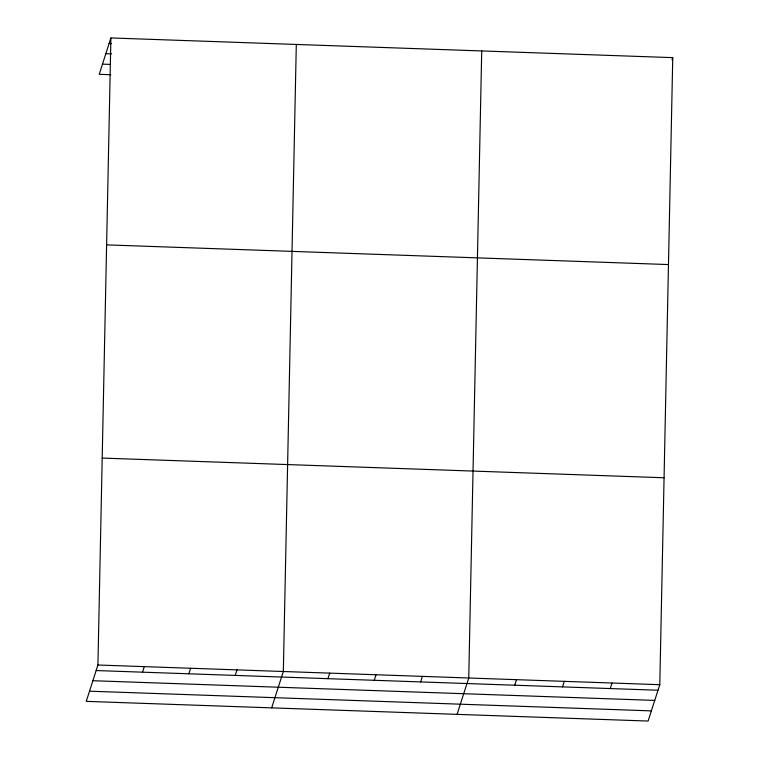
<?xml version="1.0" encoding="UTF-8"?>
<svg xmlns="http://www.w3.org/2000/svg" width="759" height="759" viewBox="0 0 759 759"><rect width="100%" height="100%" fill="white"/><g stroke="black" fill="none" stroke-linecap="round" stroke-linejoin="round"><path stroke-width="1.14" d="M97.92 665.007L110.89 37.95L672.749 57.637L659.789 684.694L648.11 721.05L86.251 701.363L97.92 665.007L659.789 684.694M296.304 44.449L283.335 671.506L271.665 707.862M481.718 50.938L468.749 678.005L457.079 714.361M110.89 37.95L99.211 74.306L110.805 74.714M142.502 672.17L144.276 666.63M188.849 673.793L190.632 668.262M235.205 675.415L236.988 669.884M327.916 678.669L329.691 673.129M374.263 680.292L376.047 674.751M420.619 681.914L422.402 676.373M672.038 59.847L672.749 57.637M514.735 685.216L516.509 679.675M562.495 686.886L564.269 681.345M610.245 688.555L612.029 683.024M109.106 43.491L111.431 43.567M105.843 53.661L111.639 53.861M102.484 64.135L110.596 64.42M106.611 244.882L668.47 264.559M102.199 458.075L664.059 477.762M96.146 670.548L658.006 690.235M92.883 680.719L654.742 700.405M89.515 691.193L651.374 710.879"/></g></svg>
